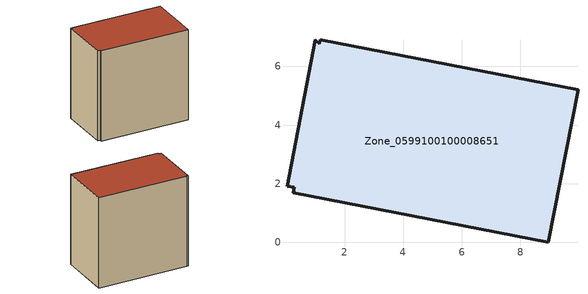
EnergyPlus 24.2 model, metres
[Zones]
Zone_0599100100008651
 floor ground (C_G): 1,6.91 1.14,6.77 1.16,6.91 9.96,5.2 8.96,0 0.25,1.69 0.28,1.88 0.04,1.92 z0
 wall outside (C_F): 1,6.91 0.04,1.92 0.28,1.88 0.25,1.69 8.96,0 9.96,5.2 1.16,6.91 1.14,6.77 1,6.91 z0:9.07
 roof outside (C_R): 1.14,6.77 1,6.91 0.04,1.92 0.28,1.88 0.25,1.69 8.96,0 9.96,5.2 1.16,6.91 z9.07
[BUILDING]
Pand.0599100100008651: North Axis=0; Terrain=City; Loads Convergence Tolerance Value=0.04; Temperature Convergence Tolerance Value=0.4; Solar Distribution=FullExterior; Maximum Number of Warmup Days=25; Minimum Number of Warmup Days=1
[Site:Location]
Rotterdam.The.Hague.AP_ZH_NLD Design_Conditions: Latitude=51.96; Longitude=4.45; Time Zone=1; Elevation=-4.5
[SITE:GROUNDTEMPERATURE:BUILDINGSURFACE]
18, 18, 18, 18, 18, 18, 18, 18, 18, 18, 18, 18
[MATERIAL] Thermal Absorptance=0.9; Solar Absorptance=0.7; Visible Absorptance=0.7
Name | Roughness | Thickness | Conductivity | Density | Specific Heat
G.TC.2015-2018 | MediumSmooth | 0.15 | 0.0428571 | 540 | 1210
F.TC.2015-2018 | Rough | 0.3 | 0.0666667 | 1920 | 840
R.TC.2015-2018 | MediumRough | 0.2 | 0.0333333 | 1500 | 1000
[CONSTRUCTION]
C_G: G.TC.2015-2018
C_F: F.TC.2015-2018
C_R: R.TC.2015-2018
[ZONE]
Zone_0599100100008651: Type=1; Multiplier=1; Ceiling Height=Autocalculate; Volume=Autocalculate; Floor Area=autocalculate; Part of Total Floor Area=Yes
[ZONEINFILTRATION:DESIGNFLOWRATE]
Infil_Zone_0599100100008651: Zone or ZoneList or Space or SpaceList=Zone_0599100100008651; Schedule=AlwaysOn; Design Flow Rate Calculation Method=Flow/Area; Flow Rate per Floor Area=0.0015; Constant Term Coefficient=1; Temperature Term Coefficient=0; Velocity Term Coefficient=0; Velocity Squared Term Coefficient=0
[HVACTEMPLATE:ZONE:IDEALLOADSAIRSYSTEM]
Zone_0599100100008651: Maximum Heating Supply Air Temperature=50; Minimum Cooling Supply Air Temperature=13; Maximum Heating Supply Air Humidity Ratio=0.0156; Minimum Cooling Supply Air Humidity Ratio=0.0077; Heating Limit=NoLimit; Cooling Limit=NoLimit; Dehumidification Control Type=ConstantSensibleHeatRatio; Cooling Sensible Heat Ratio=0.7; Dehumidification Setpoint=60; Humidification Control Type=None; Humidification Setpoint=30; Outdoor Air Method=None; Outdoor Air Flow Rate per Person=0.00944; Outdoor Air Flow Rate per Zone Floor Area=0; Outdoor Air Flow Rate per Zone=0; Demand Controlled Ventilation Type=None; Outdoor Air Economizer Type=NoEconomizer; Heat Recovery Type=None; Sensible Heat Recovery Effectiveness=0.7; Latent Heat Recovery Effectiveness=0.65
[ZONECONTROL:THERMOSTAT]
ThermostatControl_Zone_0599100100008651: Zone or ZoneList=Zone_0599100100008651; Control Type Schedule=DualSetpointControlType; Control 1=Thermostat_Zone_0599100100008651; Temperature Difference Between Cutout And Setpoint=0
[THERMOSTATSETPOINT:DUALSETPOINT]
Thermostat_Zone_0599100100008651: Heating Setpoint Temperature Schedule=HeatingSetpoint_Zone_0599100100008651; Cooling Setpoint Temperature Schedule=CoolingSetpoint_Zone_0599100100008651
[SCHEDULE:COMPACT]
HeatingSetpoint_Zone_0599100100008651: Through: 12/31, For: AllDays, Until: 24:00, 21
CoolingSetpoint_Zone_0599100100008651: Through: 12/31, For: AllDays, Until: 24:00, 24
DualSetpointControlType: Through: 12/31, For: AllDays, Until: 24:00, 4
AlwaysOn: Through: 12/31, For: AllDays, Until: 24:00, 1
